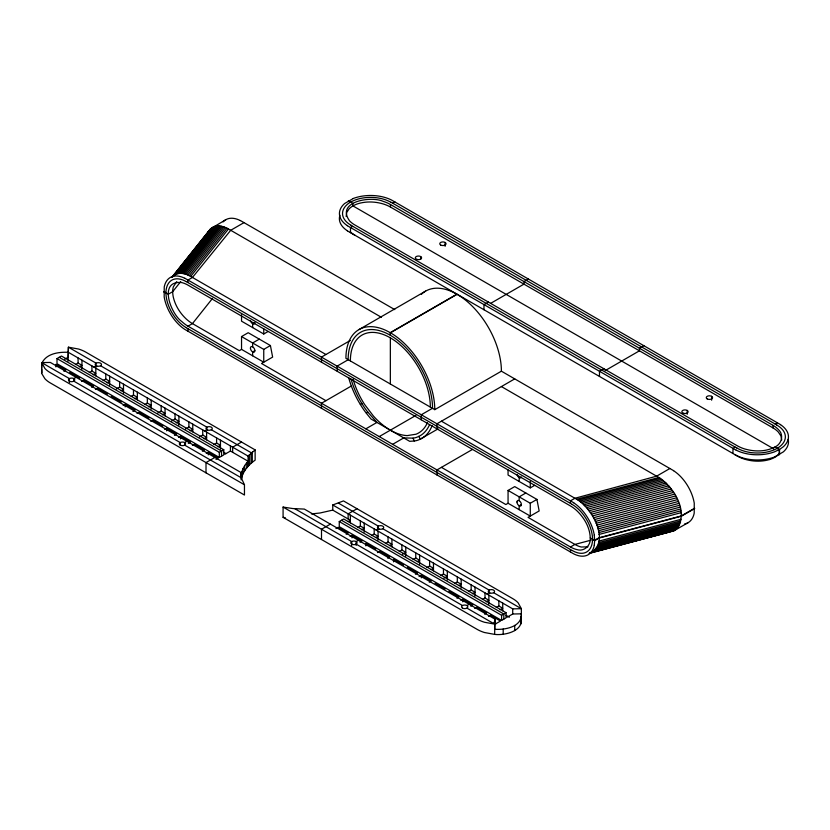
<?xml version="1.0" encoding="UTF-8"?>
<svg xmlns="http://www.w3.org/2000/svg" width="830" height="830" viewBox="0 0 830 830"><rect width="100%" height="100%" fill="white"/><g stroke="black" fill="none" stroke-linecap="round" stroke-linejoin="round"><path stroke-width="1.25" d="M673.618 470.672L501.403 371.186A62.821 36.271 60 0 0 460.858 296.673L457.081 294.308L390.453 332.778L390.349 335.279A59.677 34.455 60 0 1 432.555 408.37M594.311 545.258A31.665 18.281 60 0 1 573.665 553.838L184.82 329.406A31.665 18.281 60 0 1 164.184 296.922L164.236 286.921A31.665 18.281 60 0 1 184.82 278.299M688.039 522.734L673.638 530.951L589.124 553.444C611.803 542.81 592.163 508.116 576.684 499.276L441.436 421.194M590.317 552.655L674.707 530.432C690.612 514.797 674.686 487.355 658.864 477.478L501.403 386.573M673.618 470.735A31.665 18.281 60 0 1 694.254 503.156L694.202 513.158A31.665 18.281 60 0 1 684.626 523.948M68.102 361.154L68.402 347.189L78.549 349.036A30.793 17.783 0 0 1 85.843 352.159L255.132 449.901L255.132 460.152C248.741 464.676 242.962 471.004 241.406 478.889M96.114 367.036L96.114 363.187L68.402 347.189L68.102 357.305L64.771 359.234M494.639 634.379L484.492 632.522A30.793 17.783 0 0 1 477.198 629.399L283.082 517.329L283.082 507.078L292.845 508.562L304.361 509.091L494.939 619.128L494.639 634.379C505.076 635.666 524.892 630.945 520.721 616.949M494.939 619.128L494.639 629.254C504.754 630.095 522.267 626.951 521.354 613.827L512.712 614.003L507.151 617.209M590.244 537.882C591.157 545.237 584.154 552.064 576.84 549.574A30.793 17.783 60 0 1 570.48 546.991L188.005 326.18A30.793 17.783 60 0 1 181.656 321.418C170.731 313.73 157.991 280.187 181.656 282.563A30.793 17.783 60 0 1 188.005 285.147L570.48 505.958A30.793 17.783 60 0 1 576.84 510.72C584.227 517.806 589.912 527.455 590.244 537.882L594.685 540.621L594.259 545.217M41.687 372.867L41.687 362.606L50.329 362.44L240.949 472.488L241.883 479.138L244.456 484.772L244.456 495.033L50.308 382.941A30.793 17.783 0 0 1 44.893 378.729L41.946 373.874L41.77 368.894M421.184 419.762L421.35 414.73L432.451 408.319M41.77 363.758L41.687 367.742M224.889 454.238L230.439 451.032L248.087 461.221C243.408 466.201 240.337 472.996 241.167 479.937M42.071 362.793C46.708 353.404 59.013 351.858 68.402 352.314M207.718 232.836L209.025 230.584M172.173 277.085L210.654 228.738L225.926 219.639M172.37 277.251L211.598 227.98M174.259 275.498L212.605 227.337C217.636 224.567 223.778 226.268 228.458 228.987L381.427 317.309M210.654 228.738L172.038 277.044L175.919 274.253L213.673 226.808M175.919 274.253L177.049 273.848L214.814 226.403M177.049 273.848L178.253 273.558L216.007 226.113M178.253 273.558L179.498 273.402L217.253 225.947M179.498 273.402L180.795 273.361L218.549 225.916M180.795 273.361L182.133 273.433L219.898 225.988M182.133 273.433L183.513 273.641L221.268 226.196M183.513 273.641L184.914 273.973L222.679 226.528M184.914 273.973L186.345 274.419L224.11 226.974M180.722 281.588L172.692 291.683L168.251 294.245L163.811 291.517M186.345 274.419L187.798 274.979L225.553 227.534M187.798 274.979L189.261 275.664L227.015 228.219M189.261 275.664L190.693 276.432L228.458 228.987M212.532 298.375L192.456 323.607L188.005 326.18M432.098 425.655A62.821 36.271 60 0 1 421.764 438.416L420.322 439.112A46.905 27.079 60 0 1 414.232 440.989L409.667 441.321L371.031 419.026L366.476 413.423L367.669 411.95A44.54 25.72 60 0 1 361.88 403.473L360.511 401.243A59.677 34.455 60 0 1 351.017 378.968M779.598 453.336L778.862 454.197A22.804 13.166 0 0 1 769.628 459.53M248.087 466.356L248.087 456.095L255.132 449.901M176.769 281.557L173.366 286.765A22.804 13.166 60 0 0 172.692 291.683A22.804 13.166 60 0 0 173.366 297.379C175.306 305.606 179.986 313.076 186.096 318.855A30.793 17.783 60 0 0 192.456 323.607L239.32 350.675L241.54 349.389L263.753 362.212L263.753 349.389L241.54 336.565L241.54 349.389M366.476 413.423A46.905 27.079 60 0 1 360.376 404.501L361.88 403.473M774.94 446.986C781.756 444.102 784.174 434.619 778.353 429.525A30.793 17.783 0 0 0 772.938 425.313L390.474 204.502A30.793 17.783 0 0 0 383.18 201.368C371.052 195.756 335.631 201.493 349.523 220.801A30.793 17.783 0 0 0 354.939 225.013L737.403 445.835A30.793 17.783 0 0 0 744.697 448.957C754.532 451.811 765.737 451.914 774.94 446.986L779.526 449.455L783.281 446.789A31.665 18.281 0 0 0 780.47 424.649M353.269 198.526L344.595 203.537A31.665 18.281 0 0 0 347.407 225.677M774.608 456.936L783.281 451.925A31.665 18.281 0 0 0 788.199 439.412M244.041 222.596L230.709 230.294L192.456 277.448L188.005 280.011L188.005 282.574M57 358.591L61.441 356.029L223.778 449.746L223.778 454.882L219.328 457.444L57 363.716L57 358.591L219.328 452.309L223.778 449.746M63.889 371.259L65.861 370.118L55.89 364.36L55.89 366.922M75.489 364.567L78.082 363.063L81.952 365.304L79.358 366.798M76.101 377.308L73.849 378.605L73.849 381.178L180.235 442.566L180.235 445.139M93.863 367.057L96.114 365.75M89.339 372.556L91.933 371.062L95.803 373.303L93.209 374.797M81.61 381.489L83.591 380.348L93.562 386.116L91.591 387.257M352.709 226.3L350.488 227.576L350.488 232.711M392.694 203.215L394.914 201.929M103.19 380.555L105.784 379.061L109.653 381.292L107.06 382.796M95.46 389.488L97.442 388.347L107.412 394.105M116.293 388.98L119.634 387.06L123.504 389.291L120.91 390.785M254.872 322.455L252.642 323.742L252.642 327.591M131.264 396.335L133.485 395.049L137.355 397.29L134.761 398.784M241.54 336.565L248.201 332.716L270.414 345.539L272.634 357.087L261.533 363.499L325.941 400.683M123.162 405.486L125.143 404.345L135.114 410.103L132.893 411.389M241.54 314.767L241.54 321.179L263.753 334.002L268.194 331.44M145.115 404.335L147.335 403.048L151.205 405.289L148.612 406.783M259.313 339.128L252.642 342.977L252.642 346.826M137.012 413.475L138.994 412.344L148.964 418.102M254.872 350.675L252.642 351.951L252.642 355.8M263.753 349.389L270.414 345.539M157.856 412.967L161.186 411.047L165.056 413.288L162.462 414.782M150.863 421.474L152.845 420.333L162.815 426.091M171.706 420.966L175.037 419.046L178.907 421.277L176.313 422.781M164.714 429.473L166.695 428.332L176.666 434.09L174.445 435.377M185.557 428.965L188.887 427.035L192.757 429.276L190.163 430.77M358.944 329.603L425.572 291.133M178.564 437.472L180.546 436.331L190.516 442.089L188.296 443.376M350.374 340.414L321.501 357.076L321.501 362.212M186.906 441.28L184.675 442.566L184.675 445.139L241.623 478.007M204.668 431.029L206.898 429.743L206.898 427.18L100.555 365.75M199.407 436.964L202.738 435.034L206.608 437.275L204.014 438.769M192.415 445.461L194.396 444.33L204.367 450.088L202.396 451.23M501.403 371.186L434.775 409.657L345.923 358.363A62.821 36.271 60 0 1 386.479 330.672L390.256 332.664L456.884 294.194L453.107 292.202A62.821 36.271 60 0 0 421.35 294.339M348.247 359.701L337.146 366.113L337.312 371.342M213.995 444.527L216.589 443.033L220.458 445.274L217.865 446.768M206.265 453.46L208.247 452.319L218.217 458.087L215.997 459.364M214.887 457.444L206.006 462.569L206.006 472.83M241.54 442.058L232.659 447.183L232.659 452.309M488.424 302.079L483.983 304.651L483.983 309.777M528.399 279.005L523.958 281.567L523.958 284.13L490.644 303.365M351.484 385.929L321.501 403.245L321.501 408.37M365.843 428.84L376.945 422.429L367.669 411.95M379.248 436.58L415.892 415.425M392.652 444.32L403.754 437.908L413.039 438.136A44.54 25.72 60 0 0 418.818 436.352L420.188 435.698A59.677 34.455 60 0 0 429.567 424.638M514.725 378.885L436.995 423.757L436.995 428.892M438.095 428.851L420.322 439.112L418.818 436.352M330.382 524.124L321.501 529.25L321.501 539.51M357.035 508.738L348.154 513.863L348.154 518.989M339.263 521.562L343.713 518.989L506.041 612.716L506.041 617.842L501.6 620.415L339.263 526.687L339.263 521.562L501.6 615.279L506.041 612.716M603.918 368.759L599.478 371.332L599.478 376.457M643.893 345.685L639.453 348.247L639.453 350.81L605.029 370.688M472.529 449.404L436.995 469.925L436.995 475.051M335.932 528.606L338.152 527.33L348.133 533.088L346.162 534.23M348.154 521.562L350.374 520.275L332.757 510.108L320.007 513.002L311.395 513.936M357.761 527.527L360.345 526.033L364.225 528.274L361.631 529.768M350.032 536.46L352.003 535.319L361.984 541.087L360.013 542.229M358.373 540.278L356.143 541.565L356.143 545.414M376.135 530.017L378.366 528.731L378.366 526.168L338.35 503.073M371.612 535.526L374.195 534.032L378.075 536.263L375.855 537.55M385.462 543.526L388.046 542.032L391.926 544.262L389.706 545.549M377.484 552.604L379.704 551.317L389.685 557.075L387.714 558.216M399.313 551.525L401.896 550.02L405.777 552.261L402.446 554.181M508.064 490.437L530.277 503.26L530.277 516.084L508.064 503.26L508.064 490.437L514.725 486.598L536.937 499.421L539.158 510.958L528.056 517.37L574.92 544.428A30.793 17.783 60 0 0 581.28 547.012L587.951 546.856M508.064 469.925L508.064 475.051L530.277 487.874L534.717 485.311M508.064 503.26L505.844 504.547L441.436 467.363M525.836 493.01L519.175 496.848L519.175 500.698M413.164 559.513L415.757 558.019L419.627 560.26L417.407 561.537M521.396 504.547L519.175 505.833L519.175 509.672M530.277 503.26L536.937 499.421M415.415 574.215L417.386 573.074L407.416 567.315M427.014 567.513L429.608 566.019L433.478 568.26L431.258 569.536M419.036 576.591L421.267 575.304L431.237 581.062L429.266 582.203M440.865 575.512L443.459 574.018L447.329 576.248L443.998 578.178M454.716 583.511L457.309 582.006L461.179 584.247L458.959 585.534M669.924 468.483L656.603 476.181L574.92 498.27L570.48 500.832L570.48 503.395M456.967 598.202L458.938 597.061L448.968 591.302M468.566 591.5L471.16 590.005L475.03 592.247L472.436 593.74M460.837 600.432L462.818 599.302L472.789 605.06L470.818 606.201M735.183 447.111L732.963 448.397L732.963 453.522M775.168 424.037L777.388 422.75M466.927 605.547L469.178 604.25M486.94 593.99L489.192 592.693L489.192 590.13L382.806 528.731M570.48 546.991L574.92 544.428L591.116 540.133M482.417 599.499L485.011 598.005L488.88 600.246L486.287 601.74M474.687 608.432L476.669 607.29L486.639 613.059L484.668 614.19M496.267 607.498L498.861 606.004L502.731 608.234L500.137 609.739M488.538 616.431L490.52 615.289L500.49 621.048L494.939 624.253M694.627 508.219L681.306 515.918L599.125 537.716L594.685 540.278L592.464 539.168M694.627 508.562L681.306 516.25L599.125 538.058L594.685 540.621L594.259 535.194M673.638 530.951L667.413 531.771M332.757 510.108L332.757 504.972L343.485 500.915L512.733 598.627A30.793 17.783 0 0 1 518.148 602.839L521.354 608.691L521.354 618.952M769.669 459.509C761.567 461.937 752.769 461.615 744.697 459.218A30.793 17.783 0 0 1 737.403 456.085L347.345 230.844M576.684 499.276L658.864 477.478M578.116 500.158L660.296 478.36M579.579 501.164L661.759 479.367M581.021 502.275L663.201 480.477M582.452 503.488L664.633 481.69M583.864 504.785L666.044 482.987M585.243 506.165L667.413 484.367M586.582 507.628L668.762 485.83M587.879 509.174L670.059 487.376M589.124 510.782L671.304 488.974M590.317 512.442L672.497 490.644M591.458 514.164L673.638 492.366M592.537 515.928L674.707 494.13M593.543 517.733L675.713 495.935M594.477 519.57L676.658 497.772M595.328 521.437L677.508 499.629M596.106 523.305L678.286 501.507M596.801 525.193L678.982 503.395M597.413 527.071L679.594 505.273M597.932 528.938L680.112 507.14M598.357 530.795L680.538 508.998M598.7 532.632L680.87 510.824M598.938 534.468L681.119 512.67M598.938 541.087L681.119 519.289M598.7 542.644L680.87 520.846M598.357 544.086L680.538 522.288M597.932 545.455L680.112 523.647M597.413 546.721L679.594 524.923M596.801 547.904L678.982 526.106M596.106 548.983L678.286 527.185M595.328 549.958L677.508 528.16M594.477 550.83L676.658 529.032M593.543 551.587L675.713 529.789M590.369 552.946L670.059 531.812M332.757 504.972L512.712 608.867L521.354 608.691L493.632 592.693M283.082 517.329L285.292 517.733M163.811 291.859L166.031 292.969M348.351 200.87L352.937 203.35L352.937 205.913L773.819 448.906M240.347 220.521L394.758 309.611M184.82 278.226L573.675 502.721M736.2 450.213L347.345 225.708M734.716 454.539L736.2 455.338A31.665 18.281 0 0 0 774.649 456.967M390.971 202.219L776.88 425.022M346.162 216.506L346.701 212.563L349.015 208.953A22.804 13.166 0 0 1 358.249 203.62C366.341 201.234 375.119 201.534 383.17 203.941A30.793 17.783 0 0 1 390.463 207.064L772.938 427.875A30.793 17.783 0 0 1 778.353 432.088L780.926 435.947L781.746 439.952M350.997 225.304L736.905 448.107M190.693 276.432L325.941 354.514M186.294 281.588L572.202 504.391M186.294 327.746L572.202 550.549M211.339 429.743L251.376 452.858M68.102 352.179L248.087 456.095M59.221 357.305L221.548 451.032L221.548 456.158M223.789 452.319L225.999 453.595M341.493 520.275L503.82 614.003L503.82 619.128M506.061 615.289L509.381 617.209M69.741 372.359L79.711 378.117M111.293 396.346L121.263 402.104M375.834 549.076L365.854 543.318L365.854 545.881M403.536 565.074L393.555 559.316L393.555 561.879M435.117 583.303L445.088 589.061M493.84 622.344L496.06 623.621M294.806 508.707L351.702 541.565L351.702 545.414M356.143 544.127L462.486 605.547M466.927 608.11L494.639 624.119L484.492 622.261A30.793 17.783 0 0 1 477.198 619.139L283.082 507.078M244.456 484.772L50.308 372.68A30.793 17.783 0 0 1 44.893 368.468L41.687 362.606L69.409 378.605L69.409 382.454M780.532 424.618L391.677 200.113A31.665 18.281 0 0 0 353.227 198.484M390.453 332.778L394.219 335.144A62.821 36.271 60 0 1 434.775 409.657M736.988 448.055A28.49 16.455 0 0 0 777.254 448.325L779.225 449.632L779.225 454.757M348.652 200.694L350.717 202.064A28.49 16.455 0 0 1 390.889 202.271M360.376 404.501L358.944 402.145A62.821 36.271 60 0 1 348.61 377.453M413.039 438.136L414.232 440.989M390.256 332.664L390.349 335.279A59.677 34.455 60 0 0 348.154 359.649M779.526 454.591L779.526 449.455L774.608 451.8A31.665 18.281 0 0 1 736.252 450.171M772.938 425.313L772.938 427.875M711.642 396.335L711.642 400.185M687.209 410.435L687.209 414.284M570.48 549.564L570.48 552.126M530.277 481.462L530.277 487.874M520.97 618.765L520.97 623.89M517.028 474.48A3.144 1.816 60 0 0 519.175 477.613L519.175 481.462M514.725 625.426L514.725 630.551M512.712 608.867L512.712 614.003M503.198 629.026L503.198 634.151M502.731 603.109L502.731 610.807M501.6 615.279L501.6 620.415M498.861 600.868L498.861 606.004M488.88 595.11L488.88 604.084M485.011 592.879L485.011 598.005M475.03 587.111L475.03 596.096M471.16 584.88L471.16 590.005M462.818 599.302L462.818 601.864M461.179 579.122L461.179 588.097M457.309 576.881L457.309 582.006M447.329 571.123L447.329 580.097M445.108 242.453L445.108 246.303M443.459 568.882L443.459 574.018M433.478 563.124L433.478 570.822M429.608 560.893L429.608 566.019M421.267 575.304L421.267 577.877M420.686 256.563L420.686 259.126M419.627 555.125L419.627 564.11M415.757 552.894L415.757 558.019M405.777 547.136L405.777 556.11M401.896 544.895L401.896 550.02M391.926 539.137L391.926 546.825M390.474 204.502L390.474 207.064M350.374 360.925A56.533 32.64 60 0 1 390.349 337.841L390.349 384.01M388.046 536.896L388.046 542.032M378.075 531.138L378.075 540.112M374.195 528.897L374.195 534.032M364.225 523.139L364.225 532.123M360.345 520.908L360.345 526.033M352.003 535.319L352.003 537.892M350.374 515.15L350.374 522.838M263.753 328.867L263.753 334.002M252.289 452.039L252.289 462.3M251.002 453.201L251.002 463.462M249.342 454.705L249.342 464.966M246.811 462.642L246.811 467.767M244.715 465.568L244.715 470.693M243.066 468.587L243.066 473.712M241.883 471.668L241.883 476.804M240.949 472.488L240.949 476.337M230.439 445.897L230.439 451.032M220.458 440.139L220.458 449.113M219.328 452.309L219.328 457.444M216.589 437.908L216.589 443.033M208.247 452.319L208.247 454.892M206.608 432.139L206.608 439.838M202.738 429.909L202.738 435.034M192.757 424.151L192.757 431.839M188.887 421.91L188.887 427.035M188.005 328.742L188.005 331.305M180.546 436.331L180.546 438.894M178.907 416.152L178.907 425.126M175.037 413.911L175.037 419.046M166.695 428.332L166.695 430.895M165.056 408.153L165.056 415.851M161.186 405.922L161.186 411.047M151.205 400.153L151.205 409.138M147.335 397.923L147.335 403.048M137.355 392.165L137.355 399.853M133.485 389.924L133.485 395.049M125.143 404.345L125.143 406.908M123.504 384.166L123.504 393.14M119.634 381.925L119.634 387.06M109.653 376.166L109.653 385.141M105.784 373.936L105.784 379.061M95.803 368.167L95.803 375.865M91.933 365.937L91.933 371.062M81.952 360.179L81.952 369.153M78.082 357.938L78.082 363.063M351.08 225.252A28.49 16.455 0 0 1 350.623 202.012M354.939 235.274A30.793 17.783 0 0 1 350.426 231.975M776.797 425.074A28.49 16.455 0 0 1 777.254 448.325M347.407 230.802A31.665 18.281 0 0 1 339.927 215.229M186.283 281.681A28.49 16.455 60 0 0 165.927 292.907A28.49 16.455 60 0 0 186.283 327.653M353.092 379.227A56.533 32.64 60 0 0 364.65 404.532L373.459 416.089A56.533 32.64 60 0 0 407.25 435.605L416.048 434.215A56.533 32.64 60 0 0 427.502 422.501M390.349 337.841A56.533 32.64 60 0 1 430.334 407.094M572.202 504.484A28.49 16.455 60 0 1 592.558 539.22A28.49 16.455 60 0 1 572.202 550.456M521.313 476.96A3.144 1.816 60 0 1 519.175 477.613M254.789 323.077A3.144 1.816 60 0 1 252.642 323.742A3.144 1.816 60 0 1 250.504 320.598M223.114 221.901A31.665 18.281 60 0 1 240.347 220.593M573.665 502.793A31.665 18.281 60 0 1 594.311 535.215M416.888 259.417A3.144 1.816 0 0 0 421.599 257.84A3.144 1.816 0 0 0 416.888 256.273A3.144 1.816 0 0 0 416.888 259.417M440.668 245.016A3.144 1.816 0 0 0 445.928 244.207A3.144 1.816 0 0 0 442.079 241.987A3.144 1.816 0 0 0 440.668 245.016M707.191 398.898A3.144 1.816 0 0 0 712.451 398.089A3.144 1.816 0 0 0 708.602 395.858A3.144 1.816 0 0 0 707.191 398.898M683.412 413.288A3.144 1.816 0 0 0 688.122 411.721A3.144 1.816 0 0 0 683.412 410.145A3.144 1.816 0 0 0 683.412 413.288M516.955 501.984A3.144 1.816 60 0 0 520.286 506.124A3.144 1.816 60 0 0 520.286 501.683A3.144 1.816 60 0 0 516.955 501.984M250.421 348.102A3.144 1.816 60 0 0 253.762 352.252A3.144 1.816 60 0 0 253.762 347.812A3.144 1.816 60 0 0 250.421 348.102M489.845 592.983A3.144 1.816 0 0 0 494.556 591.417A3.144 1.816 0 0 0 489.845 589.84A3.144 1.816 0 0 0 489.845 592.983M462.486 608.11A3.144 1.816 0 0 0 467.736 607.301A3.144 1.816 0 0 0 463.897 605.08A3.144 1.816 0 0 0 462.486 608.11M352.345 544.418A3.144 1.816 0 0 0 357.066 542.851A3.144 1.816 0 0 0 352.345 541.274A3.144 1.816 0 0 0 352.345 544.418M379.009 529.021A3.144 1.816 0 0 0 383.73 527.455A3.144 1.816 0 0 0 379.009 525.878A3.144 1.816 0 0 0 379.009 529.021M180.888 445.42A3.144 1.816 0 0 0 185.598 443.853A3.144 1.816 0 0 0 180.888 442.286A3.144 1.816 0 0 0 180.888 445.42M207.552 430.033A3.144 1.816 0 0 0 212.262 428.456A3.144 1.816 0 0 0 207.552 426.89A3.144 1.816 0 0 0 207.552 430.033M96.768 366.04A3.144 1.816 0 0 0 101.478 364.474A3.144 1.816 0 0 0 96.768 362.897A3.144 1.816 0 0 0 96.768 366.04M69.409 381.178A3.144 1.816 0 0 0 74.659 380.358A3.144 1.816 0 0 0 70.82 378.138A3.144 1.816 0 0 0 69.409 381.178"/></g></svg>
